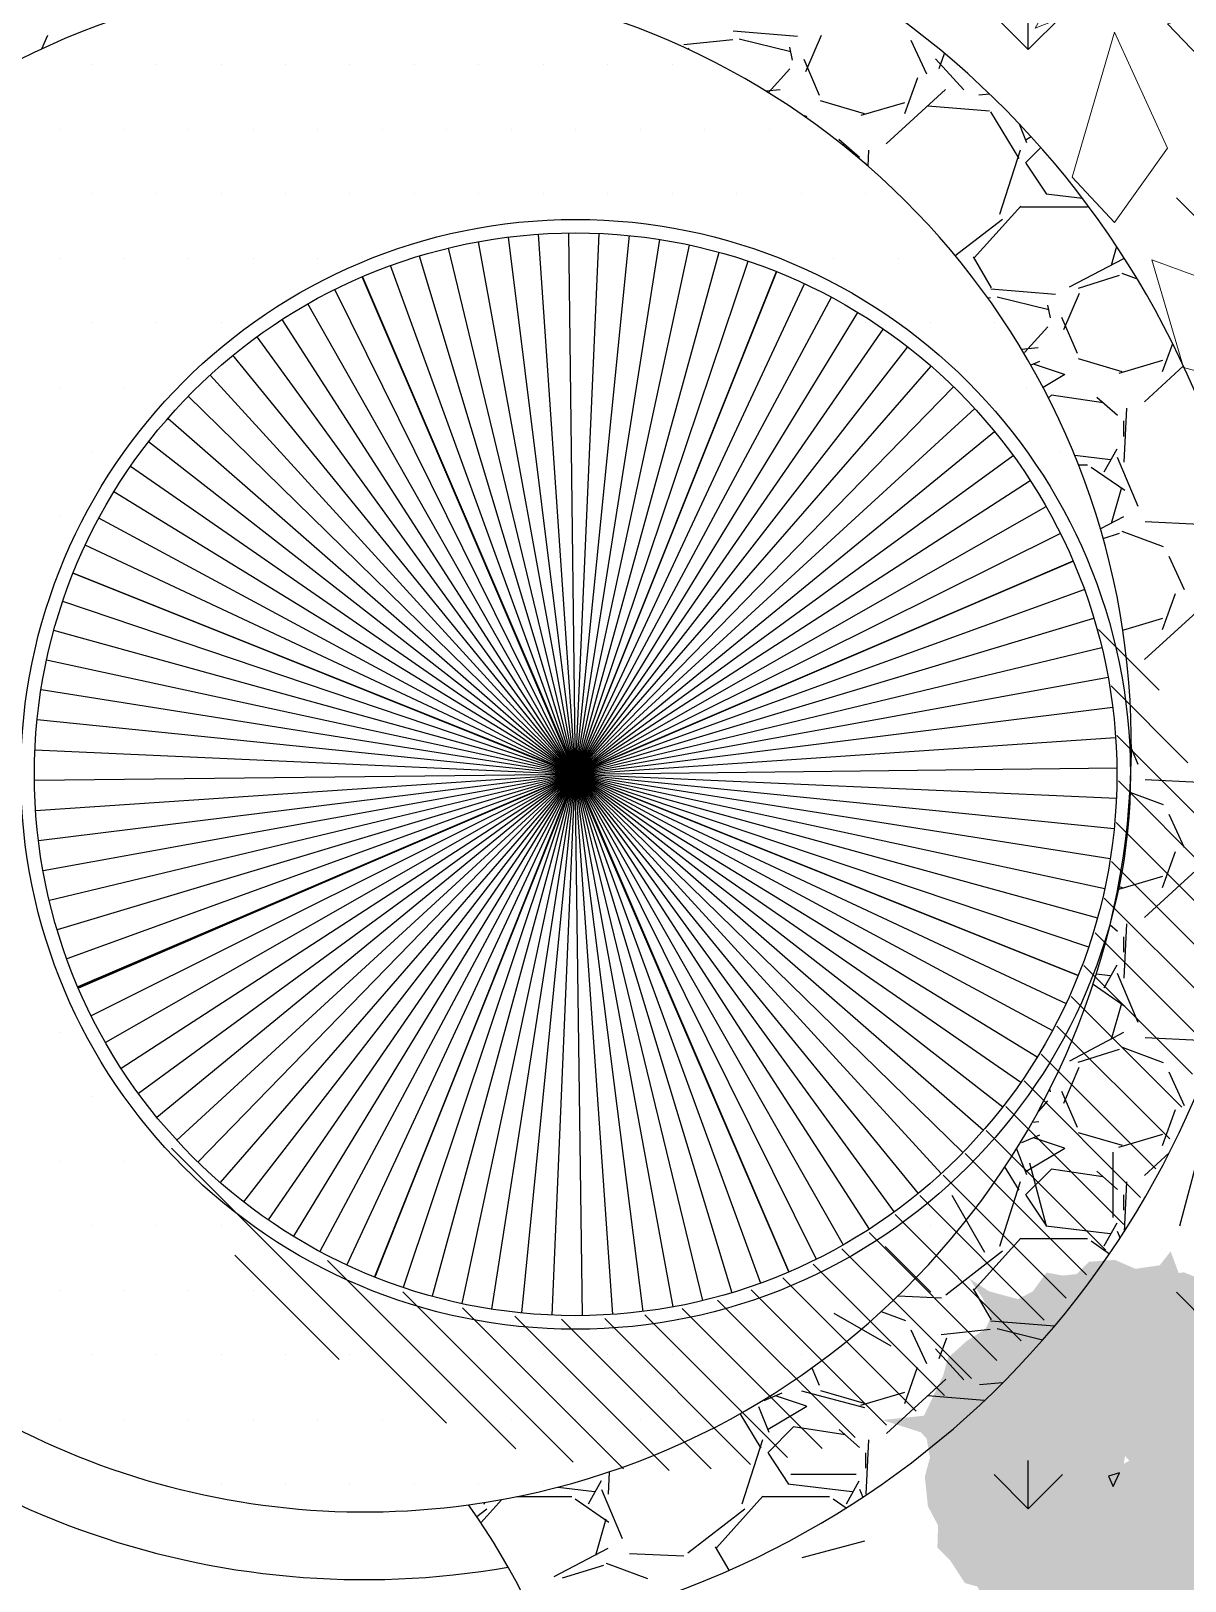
# Model space of a CAD drawing. Header units: millimetres. Extents: x 1933 to 24107, y 1228 to 18074.
# Drawn here: x 12963 to 13815, y 16032 to 17177 of the extents above; entities that cross this region are included whole.
import ezdxf

# ---------------------------------------------------------------- set-up
doc = ezdxf.new("R2010")
doc.units = ezdxf.units.MM
doc.layers.add('marc det', color=74, linetype='Continuous', lineweight=18)
doc.styles.add('ATTR', font='romans.shx', dxfattribs={"width": 0.8, "height": 0.470416260033865})

# ---------------------------------------------------------------- blocks, each defined once
blk = doc.blocks.new('Tree Clump 1')
for p, q in [((35.41600000000017, 90.29500000000007), (33.51300000000037, 97.39699999999993)), ((42.83000000000038, 98.6239999999998), (42.83000000000038, 91.42399999999998)), ((50.24400000000014, 90.29500000000007), (52.14800000000059, 97.39699999999993)), ((28.46200000000044, 87.51099999999997), (24.83000000000038, 93.80099999999993)), ((57.19800000000032, 87.51099999999997), (60.83000000000038, 93.80099999999993)), ((22.51900000000023, 82.93600000000015), (17.37400000000025, 88.07999999999993)), ((63.14200000000028, 82.93600000000015), (68.28600000000006, 88.07999999999993)), ((17.93800000000056, 76.99499999999989), (11.65300000000025, 80.6239999999998)), ((67.72200000000021, 76.99499999999989), (74.00700000000052, 80.6239999999998))]:
    blk.add_line(p, q)
blk.add_lwpolyline([(42.33200000000033, 62.84999999999991), (41.87400000000025, 61.67599999999993), (43.47600000000011, 62.26299999999992)], close=True)
at = {"style": 'ATTR', "width": 0.8, "flags": 9}
blk.add_attdef('ESTCODE', (0, 0), '', height=0.0004320000000000001, dxfattribs=at)
blk = doc.blocks.new('tree lis')
at = {"color": 96}
for points in [[(73119.79807664298, 25761.15229800929), (73080.64053438311, 25720.95055462253), (73092.35879147422, 25645.71006230988), (73194.16840134983, 25705.92566062948)], [(72931.84187379568, 25741.02242072906), (72955.3363991516, 25680.80682240945), (73017.98846676736, 25650.69902324965), (73037.53823231044, 25680.80682240945), (73002.32544986342, 25700.87868851598)], [(72790.93273283393, 25705.92566062948), (72747.83043076123, 25665.78192841641), (72818.31400682896, 25615.54425197636), (72927.95512515654, 25665.78192841641)], [(73288.14650277348, 25710.91462156925), (73256.82046896561, 25645.71006230988), (73280.31499432151, 25600.51935798332), (73350.74055921553, 25570.41155882354), (73413.39262683128, 25610.55529103659), (73342.90905076356, 25655.74599536316), (73315.5277767685, 25645.71006230988)], [(72712.61764831423, 25630.62715714312), (72610.80803843861, 25600.51935798332), (72583.42676444357, 25500.16002745067), (72685.17836314547, 25555.32865365678)], [(73198.05514998896, 25640.6630901964), (73155.01085908999, 25630.62715714312), (73143.29260199888, 25600.51935798332), (73182.39213308501, 25610.55529103659)], [(72935.78663360851, 25615.54425197636), (72904.46059980064, 25585.43645281656), (72916.17885689175, 25560.37562577026), (72943.61814206048, 25590.48342493007)], [(73479.98945425989, 25605.50831892311), (73460.3816775431, 25525.22085449698), (73542.58351070192, 25525.22085449698)], [(72767.43820747803, 25565.36458671003), (72826.14551528094, 25520.23189355721), (72814.42725818984, 25585.43645281656)], [(73049.31450057523, 25590.48342493007), (72970.99941605554, 25560.37562577026), (72947.50489069962, 25480.03015017042), (73064.97751747917, 25515.1849214437)], [(73127.62958509495, 25560.37562577026), (73229.38118379684, 25575.40051976331), (73268.5387260567, 25520.23189355721), (73158.95561890282, 25515.1849214437)], [(73315.5277767685, 25545.2927206035), (73311.6410281294, 25515.1849214437), (73335.1355534853, 25505.14898839045), (73335.1355534853, 25545.2927206035)], [(73421.22413528325, 25525.22085449698), (73366.40357611947, 25510.13794933023), (73370.3483359323, 25424.86152396432), (73425.1688950961, 25449.92235101062)], [(72880.96607444473, 25500.16002745067), (72865.30305754079, 25449.92235101062), (72916.17885689175, 25454.96932312412)], [(73147.17935063802, 25429.85048490408), (73147.17935063802, 25475.04118923065), (73201.9999098018, 25500.16002745067), (73170.67387599392, 25465.00525617737)], [(73092.35879147422, 25480.03015017042), (73053.20124921437, 25439.88641795736), (73111.96656819101, 25409.77861879757)], [(72712.61764831423, 25459.9582840639), (72661.74184896328, 25424.86152396432), (72669.57335741524, 25394.75372480451)], [(73194.16840134983, 25459.9582840639), (73194.16840134983, 25404.78965785779), (73303.80951967742, 25364.587914471), (73315.5277767685, 25454.96932312412)], [(73503.48397961579, 25459.9582840639), (73464.32643735595, 25424.86152396432), (73570.0227958707, 25384.71779175126), (73589.57256141375, 25434.89745701759)], [(72783.10122438197, 25434.89745701759), (72732.16741385729, 25324.44418225795), (72822.25876664181, 25344.51604836448)], [(72575.5952559916, 25414.82559091104), (72505.11167992387, 25409.77861879757), (72524.66144546695, 25339.52708742471)], [(73366.40357611947, 25384.71779175126), (73362.51682748033, 25344.51604836448), (73405.56111837932, 25359.59895353124)], [(73644.39312057754, 25364.587914471), (73581.74105296178, 25299.38335521163), (73570.0227958707, 25198.96601350525), (73656.11137766865, 25093.55971085912), (73730.53971354922, 25088.57074991934), (73648.33788039039, 25209.00194655853), (73589.57256141375, 25204.01298561876), (73644.39312057754, 25229.07381266506)], [(73519.08898534602, 25354.55198141773), (73460.3816775431, 25334.4801153112), (73425.1688950961, 25304.37231615142), (73476.04469444705, 25244.15671783182), (73519.08898534602, 25269.27555605185), (73491.707711351, 25289.34742215837)], [(73554.35977896675, 25339.52708742471), (73523.03374515887, 25329.49115437143), (73534.75200224997, 25289.34742215837), (73546.52827051478, 25299.38335521163)], [(73303.80951967742, 25329.49115437143), (73295.97801122545, 25279.3114891051), (73366.40357611947, 25254.19265088509)], [(72391.58381295718, 25168.85821434546), (72477.73040592884, 25198.96601350525), (72489.44866301992, 25264.22858393834), (72442.45961230811, 25269.27555605185)], [(73252.87570915275, 25173.90518645896), (73213.7181668929, 25269.27555605185), (73268.5387260567, 25269.27555605185)], [(72571.65049617876, 25244.15671783182), (72555.98747927483, 25198.96601350525), (72591.25827289555, 25214.04891867201)], [(73295.97801122545, 25224.08485172529), (73354.68531902836, 25219.03787961178), (73303.80951967742, 25138.75041518567)], [(73523.03374515887, 25214.04891867201), (73507.37072825494, 25183.94111951221), (73550.4150191539, 25153.83332035243)], [(73483.87620289903, 25163.86925340568), (73448.66342045201, 25138.75041518567), (73409.50587819215, 25188.930080452)], [(72642.1340722465, 25168.85821434546), (72587.3135130827, 25153.83332035243), (72614.75279825146, 25093.55971085912)], [(73386.01135283626, 25153.83332035243), (73339.02230212442, 25088.57074991934), (73366.40357611947, 25063.45191169932), (73425.1688950961, 25088.57074991934)], [(72571.65049617876, 25088.57074991934), (72501.22493128476, 25083.52377780584), (72477.73040592884, 25113.63157696565)], [(73519.08898534602, 25108.64261602587), (73483.87620289903, 25073.48784475258), (73566.07803605784, 25048.42701770626), (73577.85430432267, 25093.55971085912)], [(73632.67486348645, 25028.35515159975), (73613.06708676966, 24988.15340821295), (73656.11137766865, 25013.27224643299)], [(73499.53921980297, 25018.26120737275), (73421.22413528325, 24978.1174751597), (73421.22413528325, 25023.30817948626)], [(73530.86525361084, 24963.09258116666), (73511.25747689405, 24917.90187684009), (73487.82096271186, 24943.02071506013)], [(73589.57256141375, 24963.09258116666), (73601.34882967858, 24847.65034546725), (73636.56161212557, 24917.90187684009)], [(72465.95413766401, 24907.86594378684), (72430.74135521702, 24872.71117251354), (72442.45961230811, 24807.50661325418), (72473.78564611598, 24862.67523946028)], [(73589.57256141375, 24767.3048698674), (73538.69676206281, 24702.10031060802), (73511.25747689405, 24762.31590892763)], [(72567.76374753963, 24732.20810976783), (72653.91034051131, 24757.26893681412), (72642.1340722465, 24687.01740544126)], [(73401.67436974018, 24546.51434269555), (73405.56111837932, 24646.87367322821), (73448.66342045201, 24676.98147238801), (73468.21318599508, 24636.83774017493)], [(73515.2022367069, 24596.69400796188), (73546.52827051478, 24651.92064534169), (73507.37072825494, 24626.80180712168)], [(73354.68531902836, 24601.68296890166), (73315.5277767685, 24591.64703584839), (73339.02230212442, 24546.51434269555)], [(72912.29210825262, 24531.43143752879), (72974.94417586837, 24571.57516974185), (72990.60719277231, 24511.35957142226)], [(72767.43820747803, 24551.50330363533), (72790.93273283393, 24516.40654353576), (72700.84138004942, 24496.2766662555)], [(73284.20174296063, 24516.40654353576), (73252.87570915275, 24486.24073320224), (73284.20174296063, 24451.14397310267), (73315.5277767685, 24491.28770531573)], [(73397.72960992735, 24516.40654353576), (73362.51682748033, 24486.24073320224), (73405.56111837932, 24476.20480014897)], [(72900.5158399878, 24481.25177226247), (72873.13456599276, 24471.21583920919), (72943.61814206048, 24446.09700098918)], [(73061.03275766634, 24451.14397310267), (73096.30355128706, 24410.94222971589), (73198.05514998896, 24405.9532687761)]]:
    blk.add_lwpolyline(points, close=True, dxfattribs=at)

msp = doc.modelspace()

# ---------------------------------------------------------------- hatches: boundary and pattern name
at = {"lineweight": -2}
h = msp.add_hatch(dxfattribs=at)
h.set_pattern_fill('GRASS', color=74, scale=7.500000000000001, style=0)
h.set_pattern_definition([(90, (-36140.9638229531, 23628.5703617708), (-134.70375, 134.70375), [35.71875000000001, -233.68875]), (45, (-36140.9638229531, 23628.5703617708), (-134.7038418160373, 134.7038418160373), [35.71875000000001, -154.78125]), (135, (-36140.9638229531, 23628.5703617708), (-134.7038418160373, -134.7038418160373), [35.71875000000001, -154.78125])])
edge = h.paths.add_edge_path()
edge.add_line((12295.64426157542, 17480.9379405057), (14054.51070465811, 17480.9379405057))
edge.add_line((14054.51070465812, 17480.9379405057), (14054.51070465812, 15209.05689438027))
edge.add_line((14054.51070465812, 15209.05689438028), (13018.10747723583, 15213.36600828762))
edge.add_arc((12879.55694768169, 15797.15000152524), 600.0000000001427, 283.3510977155696, 382.0721800860666)
edge.add_arc((13209.24910106662, 16649.48902476292), 666.4824603571083, 289.852242676702, 510.3914327703798)
edge.add_arc((12310.36135533474, 16470.87965534662), 600.0000000000911, 57.83293596050346, 179.151478523445)
edge.add_arc((11122.72086864821, 17480.88579783027), 1160.879611385383, 282.2261093036765, 300.41499367288554, ccw=False)
edge.add_arc((12405.07162272705, 16445.46354500868), 1041.24040024221, 96.03254041385202, 185.4629380973313, ccw=False)
edge = h.paths.add_edge_path(flags=17)
edge.add_arc((11104.46066421133, 17499.13398233963), 2110.879611382746, 293.3074539914809, 303.8955574355699)
edge.add_arc((12879.55694768172, 15797.1500015252), 600.0000000001127, 184.7958415128228, 256.6489022844319)
edge.add_arc((13434.15875857391, 17911.89512663565), 2786.129855128481, 237.56068262604322, 255.5942669236918, ccw=False)
h = msp.add_hatch()
h.set_pattern_fill('ANSI31', color=253, scale=7.206018182790942, angle=90, style=0)
h.set_pattern_definition([(135, (-821.4494418825943, 20888.90905593682), (-16.17797222363599, -16.17797222363599), [])])
edge = h.paths.add_edge_path()
edge.add_arc((13433.85213656113, 16515.64020549), 402.1241181229428, 359.9999999999997, 401.4543838100516)
edge.add_arc((13363.9997737635, 16627.30087379956), 402.1250659408128, -1.1368683772161603e-13, 22.603115727402326, ccw=False)
edge.add_arc((13363.9997737635, 16627.30087379956), 402.1250659408126, -138.54480269239468, 1.1368683772161603e-13, ccw=False)
edge.add_arc((13433.85213656113, 16515.64020549), 402.1241181229421, 202.6039292249558, 360)
h = msp.add_hatch(color=3)
h.paths.add_polyline_path([(13914.48356480463, 16100.25141472071), (13936.98322917686, 16100.08170563762), (13910.47737807023, 16112.69237556022), (13918.7622647044, 16123.88601845916), (13913.54455924846, 16136.54886676255), (13916.98157623994, 16148.62014567276), (13909.32551993965, 16168.55623329353), (13911.36565161383, 16186.73952735264), (13902.68051603764, 16201.00534498029), (13892.98477675237, 16202.76061700289), (13883.78837054057, 16214.18814813938), (13884.44513554219, 16231.64407911365), (13888.21053503442, 16252.443323511), (13878.36930138312, 16239.58095105059), (13860.90197587109, 16232.97793951538), (13846.68674944394, 16244.33881303645), (13838.70028087102, 16255.54986232024), (13823.8143221083, 16256.29170463973), (13814.61785843447, 16259.87599661735), (13810.63901432172, 16259.45470524304), (13804.73725870454, 16275.36711394483), (13796.62129287133, 16265.12069182274), (13778.62669961802, 16262.51922071917), (13763.55582294871, 16269.1536691847), (13744.51773439647, 16267.71634939983), (13735.36323018629, 16258.63318121806), (13725.15419049351, 16257.55309389957), (13713.03451638685, 16259.74718392786), (13703.02188347361, 16245.93803937983), (13691.95674484961, 16240.12904854486), (13670.4836812923, 16245.96947631013), (13655.92362656944, 16255.43973280597), (13665.82072955622, 16240.95450617547), (13672.07945185008, 16227.12795524259), (13667.94421654457, 16218.11392313722), (13653.76796496889, 16208.9620675683), (13640.29330754653, 16196.75747342728), (13636.6848912931, 16183.7394224293), (13622.55302018, 16154.07641885309), (13591.92297395155, 16150.83412712576), (13620.32797059918, 16141.78573093997), (13624.4911405725, 16137.12596349989), (13626.94301006159, 16123.01334594873), (13623.16364323539, 16109.05100132409), (13625.45808079647, 16087.15471191259), (13632.93124896192, 16073.10830328775), (13632.44588322226, 16056.59914440117), (13641.98419057953, 16047.06020051813), (13652.74843268138, 16030.46494785954), (13662.27322139394, 16027.7653822102), (13663.84105728399, 16022.59766068811), (13657.12445522904, 16006.23877472804), (13676.66187685489, 16017.34835362673), (13676.51841226072, 16002.72778199356), (13681.72259907189, 15996.90431192395), (13691.60325626386, 15989.25643375534), (13693.34249141588, 15985.03548432087), (13700.2584274005, 15988.66734282324), (13729.87539145877, 15979.39953763458), (13735.94919584599, 15971.46559284771), (13752.22055105302, 15971.44818646289), (13762.44355807965, 15965.69137400862), (13767.84663013141, 15947.1383980203), (13771.6953849378, 15926.91376532026), (13773.56411735007, 15944.15028729168), (13777.84281724979, 15967.78489103022), (13786.65497162523, 15974.97699349756), (13814.87505036623, 15971.82120345775), (13827.49450623555, 15979.30185100424), (13847.37427769606, 15992.30249561735), (13856.37134997816, 15993.60199193867), (13868.3200735121, 15990.46360828372), (13877.80543868403, 16008.27429326338), (13874.66639106462, 16018.60522807485), (13883.99477299763, 16028.63471965507), (13915.09418786005, 16055.22599719175), (13913.85428578166, 16069.11920573999), (13909.66318114055, 16087.45277272561)])
h.paths.add_polyline_path([(13774.24377826383, 16120.7558925969), (13770.09209716344, 16118.57920895341), (13771.11914666744, 16124.25240609666)], flags=16)

# ---------------------------------------------------------------- linework, layer by layer
at = {"color": 252, "lineweight": -2}
for p, q in [((12971.0066781814, 17163.43739359968), (12975.33111018271, 17173.52773032182)), ((13481.3194558622, 17170.16194291614), (13445.12440464432, 17166.35194132997)), ((13529.20532200686, 17172.59390502482), (13481.58030258785, 17176.40388879377)), ((13529.20532200686, 17172.59390502482), (13481.58030258785, 17176.40388879377)), ((13524.21490523482, 17161.15814651908), (13486.11492816455, 17170.6831100752)), ((13535.3766015616, 17146.80581668914), (13546.80656834487, 17173.47572698774)), ((13612.91038626501, 17169.85098038918), (13624.34034814349, 17145.0860169)), ((13448.46270133114, 17162.98608545618), (13448.88610662938, 17164.11516896202)), ((13525.46844568275, 17155.17071065011), (13523.56345248811, 17164.69570469567)), ((13633.66704187875, 17148.86532148208), (13637.81043306726, 17159.91439117548)), ((13523.42566111082, 17148.73426006181), (13507.53499744062, 17131.07795935071)), ((13533.72044037467, 17155.81215169573), (13545.15040715795, 17129.14224139718)), ((13651.95768941872, 17133.10271472816), (13631.00271038837, 17155.96272956105)), ((13608.34899870206, 17115.67092194906), (13617.87400904124, 17142.34098625425)), ((13516.23678428683, 17133.0717714228), (13505.77723282617, 17132.16225270004)), ((13545.87327696112, 17125.28531272197), (13578.25820115664, 17115.76035978729)), ((13576.12448716542, 17114.4114721748), (13608.50941136094, 17123.93642510953)), ((13638.53397079953, 17133.30285697353), (13594.71897234116, 17093.29791138149)), ((13671.12780185515, 17129.97516995489), (13662.93250432567, 17129.26254125674)), ((13535.74863615857, 17113.51112032837), (13532.76312264539, 17114.50628867275)), ((13534.93816552984, 17112.98553087841), (13536.11442179265, 17113.69128584971)), ((13671.04231572954, 17117.32960801015), (13625.32231330122, 17121.13957471371)), ((13692.7821556448, 17082.53519392525), (13671.82715802254, 17116.8251437845)), ((13692.78794902226, 17108.17088889249), (13698.35052176739, 17094.26445035244)), ((13574.88708813497, 17083.25719355049), (13559.64712199384, 17096.59215210527)), ((13564.38839598883, 17092.47170439532), (13561.85671709043, 17092.85145778381)), ((13708.94322323142, 17090.51584281093), (13697.59851125577, 17079.17113083528)), ((13698.04056487685, 17096.54693095013), (13701.60958039944, 17098.68834394616)), ((13579.53617704692, 17078.19622000721), (13579.53617704692, 17079.18036177076)), ((13581.60483224865, 17088.67543053989), (13581.04360306679, 17076.8895701222)), ((13678.66497392912, 17041.34057600678), (13693.90500297286, 17088.96558551592)), ((13697.8335157334, 17078.90917878063), (13713.07352829108, 17056.0491880166)), ((13712.6956338954, 17056.32177665289), (13739.6315721117, 17053.08945138764)), ((13659.66802932824, 17009.07384501603), (13693.95796574951, 17047.17379108399)), ((13693.83617704693, 17046.79536177075), (13743.36617704692, 17046.79536177075)), ((13645.62282105844, 17010.70966978856), (13680.55135244451, 17037.69985918749)), ((13672.44539888769, 16986.88622957908), (13659.11045442799, 17009.74616843519)), ((13764.85827030847, 17017.58863223081), (13760.80117624502, 17003.38880685464)), ((13769.86387176197, 17008.33687498203), (13729.85895353644, 16987.38189589509)), ((13736.58607918444, 16986.74724976868), (13767.06618441664, 16996.27226826798)), ((13768.74947634848, 16997.76841018494), (13780.07321524403, 16993.52201829293)), ((13671.73119909403, 16979.65370613406), (13669.71996211936, 16979.44199719028)), ((13719.65181013348, 16982.0972798832), (13672.02679071448, 16985.90726365206)), ((13719.65181013348, 16982.0972798832), (13672.02679071448, 16985.90726365206)), ((13714.71644514457, 16970.65782335836), (13676.6164680743, 16980.18278691453)), ((13725.86481458944, 16956.28090608284), (13737.29478137271, 16982.9508163814)), ((13715.966064273, 16964.68199552515), (13714.06107107838, 16974.20698957072)), ((13724.21586612176, 16965.32190997861), (13735.64583290505, 16938.65199968006)), ((13713.90757327377, 16958.21567695498), (13696.76263014933, 16939.1657317946)), ((13706.87293259902, 16942.58275789821), (13694.65617797594, 16941.52044015905)), ((13798.83136243652, 16925.12516576495), (13806.22578018642, 16945.82956291157)), ((13707.8499215641, 16932.63497818412), (13701.46203371285, 16929.89731071026)), ((13726.2486975279, 16923.01124131442), (13703.3887202262, 16930.63121210449)), ((13736.39462995236, 16934.7796681002), (13768.7795541479, 16925.25471516552)), ((13766.58513190914, 16923.90064966222), (13798.97005610468, 16933.42560259694)), ((13814.17773530388, 16929.23930169483), (13785.31176289242, 16902.88344875831)), ((13710.45176575464, 16913.49331791321), (13726.61778432081, 16923.19294573259)), ((13716.64844523803, 16907.72119466503), (13714.52957387645, 16905.6023233035)), ((13754.85970394628, 16901.97576947781), (13716.7597971055, 16907.69077888677)), ((13765.39047822342, 16892.7543941337), (13750.15051208229, 16906.08935268852)), ((13772.10552182151, 16898.20581465949), (13770.20052742664, 16858.20077080248)), ((13770.03617704688, 16877.25036177076), (13770.03617704688, 16888.68036177078)), ((13733.83805469945, 16863.28520718595), (13760.27156982398, 16860.11317292825)), ((13755.73587275607, 16850.96922609833), (13765.26083490295, 16868.11416085213)), ((13765.29121411619, 16861.81417130285), (13780.53123100061, 16825.61921213906)), ((13736.63275351106, 16856.29536177077), (13743.36617704692, 16856.29536177077)), ((13746.06177510779, 16854.60717755806), (13770.82680665908, 16837.46212600295)), ((13768.42131735764, 16839.55870372339), (13760.8013274489, 16812.88874626618)), ((13769.91823298691, 16817.86785545342), (13752.83394467213, 16808.91893316517)), ((13754.83007400266, 16801.94813358359), (13767.0404031267, 16805.76385567194)), ((13768.76879804217, 16807.26155024096), (13799.24877965703, 16795.83158457395)), ((13785.9214426188, 16814.38206071209), (13825.92648647571, 16812.47706631722)), ((13803.41105675069, 16788.84875545833), (13814.84101862916, 16764.08379196915)), ((13798.82680098848, 16734.61316167155), (13808.35181132767, 16761.28322597675)), ((13829.17517082067, 16752.43314107676), (13785.36017236235, 16712.42819548475)), ((13769.35935710963, 16734.2172902218), (13798.9397019812, 16742.91736902989)), ((13775.72387058943, 16646.5371801985), (13780.53947435688, 16635.10014682553)), ((13785.95032148967, 16623.88144336615), (13825.9553653466, 16621.97644897129)), ((13774.65338756165, 16614.55522014226), (13799.26810135076, 16605.32472462994)), ((13803.40548459361, 16598.36085315257), (13814.83544647208, 16573.59588966352)), ((13798.82223954092, 16544.10115757966), (13808.34724988012, 16570.7712218848)), ((13766.52442366134, 16542.88418252787), (13798.90934785686, 16552.40913546255)), ((13829.22358029162, 16561.97788780433), (13785.40858183327, 16521.97294221234)), ((13766.0240326113, 16545.06654875488), (13768.84026239575, 16544.23824803112)), ((13772.10566627473, 16517.20882514343), (13770.20067187987, 16477.20378128648)), ((13765.43963832965, 16511.7116858653), (13759.91164815068, 16516.5486729849)), ((13770.03617704688, 16496.25036177073), (13770.03617704688, 16507.6803617707)), ((13755.71695994193, 16469.93298583986), (13765.24192208881, 16487.07792059355)), ((13747.42546783215, 16472.6597959932), (13770.7888823819, 16456.4850963515)), ((13749.8946161898, 16480.35947421242), (13760.17324715627, 16479.12603365808)), ((13765.30770082836, 16480.77604067662), (13780.54771771278, 16444.58108151289)), ((13768.42161976525, 16458.55858254586), (13760.80162985653, 16431.88862508865)), ((13770.02695543955, 16436.9298163978), (13730.02203721404, 16415.9748373109)), ((13768.80744142964, 16426.24783035286), (13799.28742304452, 16414.81786468595)), ((13785.97920035945, 16433.38082602037), (13825.98424421638, 16431.4758316255)), ((13736.50873531637, 16415.2220119811), (13766.98884054855, 16424.7470304803)), ((13725.85399551075, 16384.75817759805), (13737.28396229404, 16411.42808789669)), ((13803.39991243715, 16407.87295084561), (13814.82987431564, 16383.10798735643)), ((13715.96750539922, 16393.17315108239), (13715.53022959715, 16395.35953653672)), ((13724.22668520061, 16393.79918149357), (13735.6566519839, 16367.12927119493)), ((13713.88180898412, 16386.68907020721), (13707.01307490816, 16379.05714010872)), ((13798.81767809318, 16353.58915348721), (13808.34268843237, 16380.25921779241)), ((13707.24910531879, 16371.11349221783), (13702.37514946137, 16370.68967346015)), ((13707.94225238273, 16361.17680323747), (13694.60722829756, 16355.46179030194)), ((13726.24854415386, 16351.51111728515), (13703.38856685212, 16359.13108807523)), ((13736.48569232415, 16363.25496739866), (13768.87061651967, 16353.73001446402)), ((13766.49406953764, 16352.37594896072), (13798.87899373316, 16361.90090189544)), ((13690.80014414953, 16351.14196042665), (13698.34694167292, 16332.27495755924)), ((13698.04911765594, 16334.55067714969), (13726.62419890512, 16351.69575538226)), ((13803.7570644135, 16348.22642920737), (13785.45699130671, 16331.517688942)), ((13692.77353971278, 16320.54084973939), (13682.249119348, 16337.76260528962)), ((13716.64844523803, 16336.22158420745), (13697.5985112558, 16317.17165022524)), ((13754.75900861346, 16330.49044386194), (13716.65910177268, 16336.2054532709)), ((13765.46421838253, 16321.19033173136), (13750.22425224141, 16334.52529028614)), ((13678.67373984296, 16279.36830893361), (13693.91376888671, 16326.99331844274)), ((13772.10573850169, 16326.71033039116), (13770.34878465957, 16289.81415069762)), ((13697.83211710632, 16316.91219410315), (13713.072129664, 16294.05220333916)), ((13770.03617704688, 16305.75036177075), (13770.03617704688, 16317.18036177077)), ((13712.49898856006, 16294.34749811258), (13760.12408582248, 16288.63246402299)), ((13755.70750353482, 16279.41486571055), (13765.23246568171, 16296.55980046429)), ((13765.31594418333, 16290.25697536614), (13767.41340520714, 16285.27551657376)), ((13659.66899827339, 16247.07761529331), (13693.95893469464, 16285.17756136118)), ((13693.83617704687, 16284.79536177079), (13743.36617704687, 16284.79536177079)), ((13746.00488869144, 16283.14163308128), (13759.6725592304, 16273.67938323337)), ((13638.70623205678, 16243.35503177022), (13680.61630895005, 16275.74004391323)), ((13603.29233398203, 16242.50953082506), (13635.51462833106, 16240.97514205292)), ((13672.44853250002, 16224.87667905845), (13659.11358804031, 16247.73661791465)), ((13591.02406934015, 16230.9794651445), (13608.81423695206, 16224.30816830507)), ((13719.0153924808, 16220.14394431877), (13671.79471581125, 16223.92158081871)), ((13719.0153924808, 16220.14394431877), (13671.79471581125, 16223.92158081871)), ((13612.88252548137, 16217.41146885702), (13624.31248735988, 16192.6465053679)), ((13633.65936667446, 16196.34449604096), (13639.37436267506, 16211.58452196074)), ((13671.41128690644, 16217.6239159659), (13635.21623568857, 16213.81391437977)), ((13710.12527074025, 16209.8051239696), (13676.62490432826, 16218.1801885688)), ((13652.03191214283, 16180.51453983849), (13631.07693311246, 16203.37455467139)), ((13539.69629108058, 16189.37269979256), (13545.16843895595, 16176.60436058882)), ((13608.32619146395, 16163.11090148858), (13617.85120180315, 16189.78096579372)), ((13638.7760181543, 16181.02659061098), (13594.96101969597, 16141.02164501906)), ((13680.60452984535, 16178.29593300053), (13663.55945885771, 16176.8137651226)), ((13517.46007616288, 16170.68483413361), (13504.12505207769, 16164.96982119808)), ((13535.74838053497, 16161.01091361293), (13512.88840323325, 16168.63088440301)), ((13546.02504758059, 16172.74414488604), (13578.40997177611, 16163.2191919513)), ((13575.9727165468, 16161.87030433917), (13608.35764074233, 16171.39525727385)), ((13667.10171559748, 16165.16490464184), (13625.36897205006, 16168.64260269351)), ((13502.26783642704, 16130.04419724153), (13486.6616825261, 16155.58150554412)), ((13500.22324145799, 16160.83580826367), (13507.8432279365, 16141.78583292065)), ((13507.55003151726, 16144.05089036632), (13536.12511276644, 16161.19596859895)), ((13526.14862811856, 16145.72176708794), (13507.09869413635, 16126.6718331057)), ((13564.22057043397, 16139.99616170224), (13526.12066359319, 16145.7111711112)), ((13575.00998840038, 16130.65042287977), (13559.77002225926, 16143.98538143461)), ((13488.16866276029, 16088.85327837612), (13503.40869180405, 16136.47828788522)), ((13581.60519338235, 16136.18295676129), (13579.70019898749, 16096.17791290435)), ((13507.33100278794, 16126.41408803749), (13522.57101534562, 16103.5540972735)), ((13579.53617704692, 16115.25036177078), (13579.53617704692, 16126.6803617707)), ((13374.73203083419, 16088.96175562788), (13384.25699298108, 16106.10669038162)), ((13389.98350649108, 16112.61152235835), (13389.19958164159, 16096.14903403368)), ((13565.21503898108, 16088.92925060469), (13574.74000112796, 16106.07418535852)), ((13321.77631762179, 16094.29536177073), (13362.3661770469, 16094.29536177073)), ((13352.26371018695, 16101.35655950436), (13379.0631995573, 16098.14060816485)), ((13384.36267397921, 16099.64691646133), (13399.60269086367, 16063.4519572976)), ((13469.16880612638, 16056.57723413338), (13503.45874254763, 16094.67718020129)), ((13503.33617704688, 16094.29536177073), (13552.86617704687, 16094.29536177073)), ((13521.94396476043, 16103.85478536596), (13569.56906202286, 16098.13975127637)), ((13574.84343075905, 16099.69241325772), (13577.3034522802, 16093.84987520972)), ((13292.19836921397, 16079.50980255205), (13299.60732409869, 16085.23489569663)), ((13295.24909751426, 16074.99894711924), (13310.69822837217, 16092.16465560144)), ((13297.66139419688, 16088.83131457965), (13298.03796311522, 16090.00809044179)), ((13364.96003969385, 16092.6692228572), (13389.72507124514, 16075.52417130206)), ((13448.20985919392, 16052.85748075232), (13490.11993608718, 16085.24249289527)), ((13555.47298312318, 16092.66117055651), (13565.13013344498, 16085.97543951679)), ((13387.41974058694, 16077.55531559716), (13379.7997506782, 16050.88535813989)), ((13389.07858937124, 16055.95904020216), (13349.07367114573, 16035.00406111527)), ((13405.03996858795, 16052.3794468752), (13445.04501244488, 16050.47445248034)), ((13478.71865197178, 16039.91127656451), (13468.61614614585, 16057.22988379022)), ((13355.47301758741, 16034.21054059168), (13385.95312281959, 16043.73555909089)), ((13387.86106924452, 16045.22843759119), (13418.3410508594, 16033.79847192424))]:
    msp.add_line(p, q, dxfattribs=at)
at = {"color": 41, "lineweight": -2, "true_color": 0xe9daa0}
for p, q in [((13008.03617704691, 17151.57036177081), (13008.03617704691, 17151.57036177081)), ((13055.66117704688, 17151.57036177081), (13055.66117704688, 17151.57036177081)), ((13103.28617704687, 17151.57036177081), (13103.28617704687, 17151.57036177081)), ((13150.91117704689, 17151.57036177081), (13150.91117704689, 17151.57036177081)), ((13198.53617704686, 17151.57036177081), (13198.53617704686, 17151.57036177081)), ((13246.16117704687, 17151.57036177081), (13246.16117704687, 17151.57036177081)), ((13293.78617704692, 17151.57036177081), (13293.78617704692, 17151.57036177081)), ((13341.41117704689, 17151.57036177081), (13341.41117704689, 17151.57036177081)), ((13389.03617704688, 17151.57036177081), (13389.03617704688, 17151.57036177081)), ((13436.6611770469, 17151.57036177081), (13436.6611770469, 17151.57036177081)), ((12984.22367704687, 17103.94536177078), (12984.22367704687, 17103.94536177078)), ((13031.84867704691, 17103.94536177078), (13031.84867704691, 17103.94536177078)), ((13079.4736770469, 17103.94536177078), (13079.4736770469, 17103.94536177078)), ((13127.09867704687, 17103.94536177078), (13127.09867704687, 17103.94536177078)), ((13174.72367704686, 17103.94536177078), (13174.72367704686, 17103.94536177078)), ((13222.3486770469, 17103.94536177078), (13222.3486770469, 17103.94536177078)), ((13269.97367704688, 17103.94536177078), (13269.97367704688, 17103.94536177078)), ((13317.59867704686, 17103.94536177078), (13317.59867704686, 17103.94536177078)), ((13365.22367704691, 17103.94536177078), (13365.22367704691, 17103.94536177078)), ((13412.84867704688, 17103.94536177078), (13412.84867704688, 17103.94536177078)), ((13460.47367704687, 17103.94536177078), (13460.47367704687, 17103.94536177078)), ((13508.09867704691, 17103.94536177078), (13508.09867704691, 17103.94536177078)), ((13008.03617704691, 17056.32036177081), (13008.03617704691, 17056.32036177081)), ((13055.66117704688, 17056.32036177081), (13055.66117704688, 17056.32036177081)), ((13103.28617704687, 17056.32036177081), (13103.28617704687, 17056.32036177081)), ((13150.91117704689, 17056.32036177081), (13150.91117704689, 17056.32036177081)), ((13198.53617704686, 17056.32036177081), (13198.53617704686, 17056.32036177081)), ((13246.16117704687, 17056.32036177081), (13246.16117704687, 17056.32036177081)), ((13293.78617704692, 17056.32036177081), (13293.78617704692, 17056.32036177081)), ((13341.41117704689, 17056.32036177081), (13341.41117704689, 17056.32036177081)), ((13389.03617704688, 17056.32036177081), (13389.03617704688, 17056.32036177081)), ((13436.6611770469, 17056.32036177081), (13436.6611770469, 17056.32036177081)), ((13484.28617704687, 17056.32036177081), (13484.28617704687, 17056.32036177081)), ((13531.91117704688, 17056.32036177081), (13531.91117704688, 17056.32036177081)), ((13579.53617704685, 17056.32036177081), (13579.53617704685, 17056.32036177081)), ((12984.22367704687, 17008.69536177081), (12984.22367704687, 17008.69536177081)), ((13031.84867704691, 17008.69536177081), (13031.84867704691, 17008.69536177081)), ((13079.4736770469, 17008.69536177081), (13079.4736770469, 17008.69536177081)), ((13127.09867704687, 17008.69536177081), (13127.09867704687, 17008.69536177081)), ((13174.72367704686, 17008.69536177081), (13174.72367704686, 17008.69536177081)), ((13222.3486770469, 17008.69536177081), (13222.3486770469, 17008.69536177081)), ((13508.09867704691, 17008.69536177081), (13508.09867704691, 17008.69536177081)), ((13555.72367704688, 17008.69536177081), (13555.72367704688, 17008.69536177081)), ((13603.34867704687, 17008.69536177081), (13603.34867704687, 17008.69536177081)), ((13008.03617704691, 16961.07036177078), (13008.03617704691, 16961.07036177078)), ((13055.66117704688, 16961.07036177078), (13055.66117704688, 16961.07036177078)), ((13103.28617704687, 16961.07036177078), (13103.28617704687, 16961.07036177078)), ((13579.53617704685, 16961.07036177078), (13579.53617704685, 16961.07036177078)), ((13627.16117704689, 16961.07036177078), (13627.16117704689, 16961.07036177078)), ((13674.78617704688, 16961.07036177078), (13674.78617704688, 16961.07036177078)), ((12984.22367704687, 16913.44536177081), (12984.22367704687, 16913.44536177081)), ((13031.84867704691, 16913.44536177081), (13031.84867704691, 16913.44536177081)), ((13698.59867704689, 16913.44536177081), (13698.59867704689, 16913.44536177081)), ((13008.03617704691, 16865.8203617708), (13008.03617704691, 16865.8203617708)), ((13722.41117704685, 16865.8203617708), (13722.41117704685, 16865.8203617708)), ((12984.22367704687, 16818.19536177078), (12984.22367704687, 16818.19536177078)), ((13746.22367704688, 16818.19536177078), (13746.22367704688, 16818.19536177078)), ((13008.03617704691, 16770.57036177081), (13008.03617704691, 16770.57036177081)), ((13770.03617704688, 16675.32036177077), (13770.03617704688, 16675.32036177077)), ((13770.03617704688, 16580.07036177079), (13770.03617704688, 16580.07036177079)), ((13722.41117704685, 16484.8203617708), (13722.41117704685, 16484.8203617708)), ((12984.22367704687, 16437.19536177079), (12984.22367704687, 16437.19536177079)), ((13008.03617704691, 16389.57036177076), (13008.03617704691, 16389.57036177076)), ((12984.22367704687, 16341.94536177079), (12984.22367704687, 16341.94536177079)), ((13031.84867704691, 16341.94536177079), (13031.84867704691, 16341.94536177079)), ((13008.03617704691, 16294.32036177079), (13008.03617704691, 16294.32036177079)), ((13055.66117704688, 16294.32036177079), (13055.66117704688, 16294.32036177079)), ((13103.28617704687, 16294.32036177079), (13103.28617704687, 16294.32036177079)), ((13627.16117704689, 16294.32036177079), (13627.16117704689, 16294.32036177079)), ((12984.22367704687, 16246.69536177081), (12984.22367704687, 16246.69536177081)), ((13031.84867704691, 16246.69536177081), (13031.84867704691, 16246.69536177081)), ((13079.4736770469, 16246.69536177081), (13079.4736770469, 16246.69536177081)), ((13127.09867704687, 16246.69536177081), (13127.09867704687, 16246.69536177081)), ((13174.72367704686, 16246.69536177081), (13174.72367704686, 16246.69536177081)), ((13222.3486770469, 16246.69536177081), (13222.3486770469, 16246.69536177081)), ((13508.09867704691, 16246.69536177081), (13508.09867704691, 16246.69536177081)), ((13555.72367704688, 16246.69536177081), (13555.72367704688, 16246.69536177081)), ((13603.34867704687, 16246.69536177081), (13603.34867704687, 16246.69536177081)), ((13008.03617704691, 16199.07036177079), (13008.03617704691, 16199.07036177079)), ((13055.66117704688, 16199.07036177079), (13055.66117704688, 16199.07036177079)), ((13103.28617704687, 16199.07036177079), (13103.28617704687, 16199.07036177079)), ((13150.91117704689, 16199.07036177079), (13150.91117704689, 16199.07036177079)), ((13198.53617704686, 16199.07036177079), (13198.53617704686, 16199.07036177079)), ((13246.16117704687, 16199.07036177079), (13246.16117704687, 16199.07036177079)), ((13293.78617704692, 16199.07036177079), (13293.78617704692, 16199.07036177079)), ((13341.41117704689, 16199.07036177079), (13341.41117704689, 16199.07036177079)), ((13389.03617704688, 16199.07036177079), (13389.03617704688, 16199.07036177079)), ((13436.6611770469, 16199.07036177079), (13436.6611770469, 16199.07036177079)), ((13484.28617704687, 16199.07036177079), (13484.28617704687, 16199.07036177079)), ((13531.91117704688, 16199.07036177079), (13531.91117704688, 16199.07036177079)), ((12984.22367704687, 16151.44536177078), (12984.22367704687, 16151.44536177078)), ((13031.84867704691, 16151.44536177078), (13031.84867704691, 16151.44536177078)), ((13079.4736770469, 16151.44536177078), (13079.4736770469, 16151.44536177078)), ((13127.09867704687, 16151.44536177078), (13127.09867704687, 16151.44536177078)), ((13174.72367704686, 16151.44536177078), (13174.72367704686, 16151.44536177078)), ((13222.3486770469, 16151.44536177078), (13222.3486770469, 16151.44536177078)), ((13269.97367704688, 16151.44536177078), (13269.97367704688, 16151.44536177078)), ((13317.59867704686, 16151.44536177078), (13317.59867704686, 16151.44536177078)), ((13365.22367704691, 16151.44536177078), (13365.22367704691, 16151.44536177078)), ((13412.84867704688, 16151.44536177078), (13412.84867704688, 16151.44536177078)), ((13460.47367704687, 16151.44536177078), (13460.47367704687, 16151.44536177078)), ((13103.28617704687, 16103.82036177081), (13103.28617704687, 16103.82036177081)), ((13150.91117704689, 16103.82036177081), (13150.91117704689, 16103.82036177081)), ((13198.53617704686, 16103.82036177081), (13198.53617704686, 16103.82036177081)), ((13246.16117704687, 16103.82036177081), (13246.16117704687, 16103.82036177081)), ((13293.78617704692, 16103.82036177081), (13293.78617704692, 16103.82036177081)), ((13341.41117704689, 16103.82036177081), (13341.41117704689, 16103.82036177081))]:
    msp.add_line(p, q, dxfattribs=at)
at = {"color": 22}
for p, q in [((13365.20875126722, 16627.68498710886), (13293.37743049286, 17020.96755454446)), ((13365.20875126722, 16627.68498710886), (13337.86264389328, 17026.5390336746)), ((13365.20875126722, 16627.68498710886), (13360.26957852641, 17027.44573095235)), ((13365.20875126722, 16627.68498710886), (13382.69214866385, 17027.09460219608)), ((13365.20875126722, 16627.68498710886), (13427.3021456978, 17022.6272096672)), ((13365.20875126722, 16627.68498710886), (13249.79596264346, 17010.450300995)), ((13365.20875126722, 16627.68498710886), (13471.13158317288, 17013.19298325881)), ((13365.20875126722, 16627.68498710886), (13228.51604038462, 17003.37597456733)), ((13365.20875126733, 16627.68498710881), (13534.21073106034, 16990.00500327762)), ((13364.63754748535, 16627.44060121779), (13167.52162449402, 16975.17025175472)), ((13365.20875126733, 16627.68498710881), (13554.26053572066, 16979.9594201356)), ((13365.20875126733, 16627.68498710881), (13573.7155351465, 16968.80538193896)), ((13365.20875126733, 16627.68498710881), (13592.51450713018, 16956.57798416516)), ((13364.63754748535, 16627.44060121779), (13129.86922133285, 16950.85659231756)), ((13365.20875126733, 16627.68498710881), (13610.59829371321, 16943.31570054634)), ((13364.63754748535, 16627.44060121779), (13112.12643868634, 16937.15729591973)), ((13364.63754748535, 16627.44060121779), (13095.18080152791, 16922.48638289316)), ((13365.20875126733, 16627.68498710881), (13627.9099874374, 16929.06026199367)), ((13365.20875126733, 16627.68498710881), (13660.00178633314, 16897.75233175774)), ((13364.63754748535, 16627.44060121779), (13063.89039156226, 16890.417937527)), ((13365.20875126733, 16627.68498710881), (13674.68090280827, 16880.79835696646)), ((13364.63754748535, 16627.44060121779), (13036.38899845077, 16855.05554937082)), ((13365.20875126733, 16627.68498710881), (13701.07475045807, 16844.55697027144)), ((13364.63754748535, 16627.44060121779), (13024.16841811428, 16836.27678737559)), ((13365.20875126733, 16627.68498710881), (13712.70642518624, 16825.3836024389)), ((13364.63754748535, 16627.44060121779), (13002.97793858083, 16796.8193568635)), ((13365.20587071953, 16627.69170838697), (13748.02050521299, 16742.98408237642)), ((13364.63754748535, 16627.44060121769), (12979.78736971918, 16733.82619492746)), ((13364.63754748535, 16627.44060121769), (12970.33710097781, 16690.06116003708)), ((13365.20587071953, 16627.69170838697), (13758.52216569689, 16699.3975205845)), ((13365.20587071953, 16627.69170838697), (13761.92393271365, 16677.23128718722)), ((13364.63754748535, 16627.44060121769), (12965.84009239649, 16645.51818603437)), ((13365.20587071953, 16627.69170838697), (13764.97585299836, 16632.50145945972)), ((13364.63754748535, 16627.44060121769), (12965.46868894739, 16623.12915519383)), ((13364.63754748529, 16627.44060121769), (12966.35135409048, 16600.75522939784)), ((13364.63754748535, 16627.44060121769), (12968.48520075213, 16578.46648629868)), ((13364.63754748529, 16627.44060121769), (12982.30660002466, 16512.80666399021)), ((13364.63496798324, 16627.4466200559), (13017.94767036288, 16429.64416653442)), ((13364.63496798324, 16627.4466200559), (13042.26436405939, 16392.06390608717)), ((13364.63496798324, 16627.4466200559), (13055.9624387431, 16374.35293098639)), ((13364.63496798324, 16627.4466200559), (13070.63094466894, 16357.43618471471)), ((13364.63496798324, 16627.4466200559), (13102.69290520295, 16326.19495615256)), ((13364.63496798324, 16627.4466200559), (13119.98610837389, 16311.96852467215)), ((13364.63496798324, 16627.4466200559), (13156.82672419786, 16286.52735213893)), ((13364.63496798324, 16627.4466200559), (13176.25889600331, 16275.39263359787)), ((13364.63496798329, 16627.4466200559), (13237.86812972365, 16248.74224419696)), ((13364.63496798329, 16627.4466200559), (13281.05487563477, 16236.87505316107)), ((13364.63496798329, 16627.4466200559), (13303.08127593235, 16232.77356858049)), ((13364.63496798329, 16627.4466200559), (13325.30455661161, 16229.91229956653)), ((13364.63496798329, 16627.4466200559), (13347.65500053616, 16228.30051658795)), ((13364.63496798329, 16627.4466200559), (13392.45657129481, 16228.84292010369)), ((13364.63496798329, 16627.4466200559), (13414.76698221646, 16230.99602768285)), ((13364.63496798329, 16627.4466200559), (13458.85663600108, 16239.0338512627)), ((13364.63496798329, 16627.4466200559), (13480.49718182636, 16244.89395131255)), ((13364.63496798329, 16627.4466200559), (13501.7770684704, 16251.95865602633)), ((13365.20587071946, 16627.69170838685), (13562.78572655172, 16280.14085187575)), ((13365.20587071946, 16627.69170838685), (13581.96274954126, 16291.76519758899)), ((13365.20587071946, 16627.69170838685), (13618.21283790538, 16318.14506659881)), ((13365.20587071946, 16627.69170838685), (13635.17183038856, 16332.81759851903)), ((13365.20587071946, 16627.69170838685), (13680.75269336621, 16382.20332399052)), ((13365.20587071946, 16627.69170838685), (13706.2558359423, 16419.07616957583)), ((13365.20587071953, 16627.69170838697), (13744.12862711277, 16500.19657915514)), ((13365.20587071953, 16627.69170838697), (13760.13235538989, 16565.46967155915)), ((13365.20587071953, 16627.69170838697), (13764.61640506381, 16610.0786208654))]:
    msp.add_line(p, q, dxfattribs=at)
at = {"color": 252, "true_color": 0x9a8879}
for p, q in [((13365.20875126722, 16627.68498710886), (13315.5418501006, 17024.37737147658)), ((13365.20875126722, 16627.68498710886), (13405.05979887448, 17025.48674447113)), ((13365.20875126722, 16627.68498710886), (13271.43912539416, 17016.32032059898)), ((13365.20875126722, 16627.68498710886), (13449.34919917847, 17018.52498869153)), ((13365.20875126722, 16627.68498710886), (13492.58075373217, 17006.64796536535)), ((13365.20875126733, 16627.68498710881), (13513.62921487349, 16998.91052457444)), ((13207.66631277931, 16995.11960936202), (13364.63754751803, 16627.44060118499)), ((13207.66631277931, 16995.11960936202), (13365.20875126835, 16627.68498706257)), ((13364.63754748535, 16627.44060121779), (13187.3132290413, 16985.70761469429)), ((13364.63754748535, 16627.44060121779), (13148.35358940602, 16963.54095998454)), ((13364.63754748535, 16627.44060121779), (13079.08534009545, 16906.89019137831)), ((13365.20875126733, 16627.68498710881), (13644.39511051233, 16913.85652526053)), ((13364.63754748535, 16627.44060121779), (13049.64344549533, 16873.12155883788)), ((13365.20875126733, 16627.68498710881), (13688.38626698094, 16863.0479509217)), ((13364.63754748535, 16627.44060121779), (13013.01981736133, 16816.84435588792)), ((13365.20875126733, 16627.68498710881), (13723.24468914831, 16805.58818244322)), ((13365.20587068679, 16627.69170841959), (13732.70452377534, 16785.12067117395)), ((13365.20875126835, 16627.68498706257), (13732.65638159983, 16785.23300291677)), ((13364.63754748535, 16627.44060121769), (12994.07404857242, 16776.26471943318)), ((13365.20587071953, 16627.69170838697), (13740.95365898307, 16764.26725282877)), ((13364.63754748535, 16627.44060121769), (12986.33584429632, 16755.24500287771)), ((13364.63754748535, 16627.44060121769), (12974.44894396931, 16712.07550600553)), ((13365.20587071953, 16627.69170838697), (13753.88282348609, 16721.33813320599)), ((13364.63754748535, 16627.44060121769), (12967.46454075274, 16667.85218245488)), ((13365.20587071953, 16627.69170838697), (13764.07742033835, 16654.90918574565)), ((13364.63754748535, 16627.44060121769), (12971.86344156044, 16556.33272525134)), ((13364.63754748529, 16627.44060121769), (12976.4754111207, 16534.42325183265)), ((13364.63754748535, 16627.44060121769), (12989.33870048175, 16491.55064044245)), ((13364.63754751803, 16627.44060118499), (12997.54966344424, 16470.72173190183)), ((13364.63496798211, 16627.44662010214), (12997.98483224338, 16469.70633803708)), ((13364.63496798324, 16627.4466200559), (13007.4051019021, 16449.39570379489)), ((13364.63496798324, 16627.4466200559), (13029.57955197017, 16410.51358985053)), ((13364.63496798324, 16627.4466200559), (13086.22401842249, 16341.3667197518)), ((13364.63496798324, 16627.4466200559), (13138.04954746795, 16298.73211822683)), ((13364.63496798324, 16627.4466200559), (13196.28525664119, 16265.36304073966)), ((13364.63496798324, 16627.4466200559), (13216.84312330279, 16256.47021172901)), ((13364.63496798329, 16627.4466200559), (13259.29442472789, 16242.20360536597)), ((13522.62926029054, 16260.20606516928), (13364.63496798211, 16627.44662010214)), ((13364.63496798329, 16627.4466200559), (13370.06245920997, 16227.94358011111)), ((13364.63496798329, 16627.4466200559), (13436.92356419169, 16234.39645898012)), ((13365.20587071946, 16627.69170838685), (13542.98712999456, 16269.6100988109)), ((13365.20587071953, 16627.69170838688), (13600.45785350092, 16304.44656752566)), ((13365.20587071946, 16627.69170838685), (13651.28146264702, 16348.41800133765)), ((13365.20587071946, 16627.69170838685), (13666.49103847003, 16364.89719264838)), ((13365.20587071946, 16627.69170838685), (13694.02154528285, 16400.28194396874)), ((13365.20587071946, 16627.69170838685), (13717.41706234929, 16438.52686518063)), ((13365.20587071946, 16627.69170838685), (13727.47009805351, 16458.57282861558)), ((13365.20587071953, 16627.69170838697), (13736.38330378513, 16479.15098378067)), ((13522.62926029054, 16260.20606516928), (13365.20587068679, 16627.69170841959)), ((13365.20587071953, 16627.69170838697), (13750.68169081025, 16521.64339159332)), ((13365.20587071953, 16627.69170838697), (13756.02186965112, 16543.42393476141)), ((13365.20587071953, 16627.69170838697), (13763.0002097232, 16587.71122985637))]:
    msp.add_line(p, q, dxfattribs=at)
at = {"color": 22, "lineweight": -2}
for p, q in [((13513.69863755188, 16998.88276303329), (13216.74871654192, 16256.50796050837)), ((13522.70515416109, 16260.23858183764), (13207.66631278113, 16995.1196093579)), ((12997.76689711369, 16470.21388465656), (13732.70452377534, 16785.12067117395)), ((12994.0362757844, 16776.17032227577), (13736.41107830934, 16479.22040126579))]:
    msp.add_line(p, q, dxfattribs=at)
at = {"color": 0, "lineweight": -2}
for p, q in [((13216.84312330279, 16256.47021172901), (13513.69863755188, 16998.88276303329)), ((13513.69863755188, 16998.88276303329), (13365.22367704691, 16627.6953617708)), ((13207.66631278113, 16995.1196093579), (13365.22382139729, 16627.69586722717)), ((13207.74219993267, 16995.15214170393), (13365.22367704691, 16627.6953617708)), ((13732.68045698005, 16785.176838885), (13365.22367704691, 16627.6953617708)), ((12994.0362757844, 16776.17032227577), (13736.41107830934, 16479.22040126579)), ((13365.22367704691, 16627.6953617708), (12994.0362757844, 16776.17032227577)), ((13365.22382139729, 16627.69586722717), (12997.76689711369, 16470.21388465656)), ((12997.76689711369, 16470.21388465656), (13365.22367704691, 16627.6953617708)), ((13365.22367704691, 16627.6953617708), (13522.70515416109, 16260.23858183764)), ((13736.41107830934, 16479.22040126579), (13365.22367704691, 16627.6953617708)), ((13522.70515416109, 16260.23858183764), (13365.22367704691, 16627.6953617708)), ((13736.41107830934, 16479.22040126579), (13365.22367704691, 16627.6953617708))]:
    msp.add_line(p, q, dxfattribs=at)
msp.add_circle((13365.22367704691, 16627.6953617708), 409.781066026061, dxfattribs=at)
at = {"color": 22, "lineweight": -2}
msp.add_circle((13365.22367704691, 16627.6953617708), 399.781066026061, dxfattribs=at)
at = {"lineweight": -2}
for centre, radius, start, end in [((13209.24910106662, 16649.48902476292), 666.4824603571064, 289.8522426769667, 150.3914327701619), ((13209.24910106662, 16649.48902476292), 566.4824603571062, 277.795516117885, 162.5436293790762), ((12879.55694768203, 15797.15000152506), 499.9999999999261, 159.772511974403, 35.60426316029753)]:
    msp.add_arc(centre, radius, start, end, dxfattribs=at)
at = {"color": 0, "lineweight": -2}
for radius, start, end in [(616.4824603571055, 160.4274356505758, 279.9135158185848), (566.4824603571055, 162.5436293790762, 277.795516117885)]:
    msp.add_arc((13209.24910106662, 16649.48902476292), radius, start, end, dxfattribs=at)

# ---------------------------------------------------------------- block references
at = {"color": 74, "xscale": 6.612064059472676, "yscale": 6.612064059472676, "zscale": 6.612064059472676, "rotation": 44.99999999999999}
msp.add_blockref('Tree Clump 1', (13854.80710949496, 15617.53448434689), dxfattribs=at)
at = {"layer": 'marc det', "color": 253, "lineweight": 60, "xscale": 0.7802873384207487, "yscale": 0.7802873382843245, "zscale": 0.7802873385553909, "rotation": 90}
msp.add_blockref('tree lis', (33789.99675004012, -39729.05528578012), dxfattribs=at)

doc.saveas('drawing.dxf')
